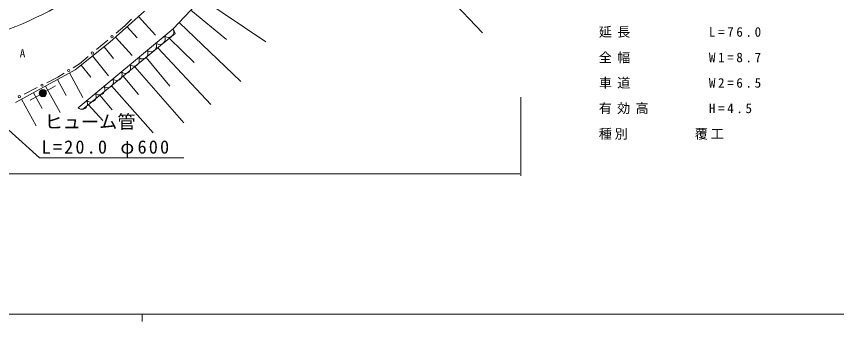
# Model space of a CAD drawing. Units: millimetres, scale not verified. Extents: x -61140 to 578860, y -202464 to 157536.
# Drawn here: x 149594 to 262285, y -18464 to 23490 of the extents above; entities that cross this region are included whole.
import ezdxf
from ezdxf.enums import TextEntityAlignment as Align

# ---------------------------------------------------------------- set-up
doc = ezdxf.new("R2010")
doc.units = ezdxf.units.MM
doc.header["$LTSCALE"] = 1000
doc.layers.add('S-BGD', color=7, linetype='Continuous', lineweight=13)
doc.layers.add('S-BGD-HTXT', color=7, linetype='Continuous', lineweight=13)
doc.styles.add('ＭＳ ゴシック', font='')
doc.styles.get('ＭＳ ゴシック').set_extended_font_data('MS Gothic')

msp = doc.modelspace()

# ---------------------------------------------------------------- linework, layer by layer
at = {"layer": 'S-BGD'}
for p, q in [((183558, 53005), (213643, 21232)), ((174860, 26068), (183880, 19997)), ((171129, 21789), (174356, 25180)), ((162433, 19949), (167176, 24190)), ((173549, 24332), (178464, 20312)), ((164502, 22186), (165391, 23116)), ((166385, 23483), (168695, 20900)), ((171936, 22636), (180442, 14542)), ((171129, 21789), (158078, 10907)), ((163282, 21167), (164502, 22186)), ((164804, 22069), (166174, 20538)), ((171196, 21613), (171129, 21789)), ((171408, 21125), (171129, 21789)), ((171224, 21440), (171196, 21613)), ((171217, 21213), (171224, 21440)), ((158693, 10683), (171408, 21125)), ((163223, 20655), (165479, 18133)), ((169943, 20799), (170101, 20700)), ((170009, 20623), (169943, 20799)), ((170037, 20451), (170009, 20623)), ((170030, 20224), (170037, 20451)), ((170101, 20700), (170269, 20644)), ((170269, 20644), (170493, 20610)), ((170493, 20610), (170683, 20647)), ((170613, 20473), (174001, 17156)), ((170683, 20647), (170860, 20719)), ((170860, 20719), (171043, 20872)), ((171043, 20872), (171146, 21033)), ((171146, 21033), (171217, 21213)), ((157690, 16163), (162433, 19949)), ((160596, 18923), (162154, 20225)), ((161642, 19318), (162916, 17722)), ((168756, 19810), (168915, 19711)), ((168823, 19634), (168756, 19810)), ((168773, 19055), (168844, 19235)), ((168851, 19462), (168823, 19634)), ((168844, 19235), (168851, 19462)), ((168915, 19711), (169082, 19654)), ((169024, 19168), (176315, 11372)), ((169082, 19654), (169307, 19620)), ((169307, 19620), (169497, 19658)), ((169497, 19658), (169673, 19730)), ((169673, 19730), (169857, 19883)), ((169857, 19883), (169959, 20044)), ((169959, 20044), (170030, 20224)), ((160062, 18056), (162231, 15338)), ((167484, 17905), (167586, 18065)), ((167570, 18821), (167728, 18722)), ((167636, 18645), (167570, 18821)), ((167586, 18065), (167657, 18245)), ((167664, 18472), (167636, 18645)), ((167657, 18245), (167664, 18472)), ((167728, 18722), (167896, 18665)), ((167896, 18665), (168120, 18631)), ((168120, 18631), (168310, 18669)), ((168310, 18669), (168487, 18740)), ((168487, 18740), (168670, 18894)), ((168670, 18894), (168773, 19055)), ((157392, 16436), (158248, 16962)), ((158248, 16962), (159468, 17981)), ((166114, 16762), (166297, 16915)), ((166297, 16915), (166400, 17076)), ((166383, 17832), (166542, 17732)), ((166450, 17656), (166383, 17832)), ((166400, 17076), (166471, 17256)), ((166478, 17483), (166450, 17656)), ((166471, 17256), (166478, 17483)), ((166542, 17732), (166709, 17676)), ((166709, 17676), (166934, 17642)), ((166934, 17642), (167124, 17680)), ((167124, 17680), (167300, 17751)), ((167300, 17751), (167484, 17905)), ((167434, 17862), (170689, 13896)), ((149482, 11649), (157690, 16163)), ((158481, 16794), (159810, 15128)), ((164010, 15853), (164169, 15754)), ((164077, 15677), (164010, 15853)), ((164927, 15773), (165111, 15926)), ((165111, 15926), (165213, 16087)), ((165197, 16842), (165355, 16743)), ((165263, 16666), (165197, 16842)), ((165213, 16087), (165284, 16267)), ((165291, 16494), (165263, 16666)), ((165284, 16267), (165291, 16494)), ((165355, 16743), (165523, 16687)), ((165523, 16687), (165747, 16653)), ((165747, 16653), (165937, 16690)), ((165845, 16557), (172582, 8848)), ((165937, 16690), (166114, 16762)), ((153775, 14378), (155284, 15141)), ((155228, 14809), (156428, 12627)), ((155284, 15141), (156140, 15667)), ((156869, 15712), (158731, 12327)), ((162824, 14864), (162982, 14765)), ((162890, 14688), (162824, 14864)), ((162918, 14515), (162890, 14688)), ((162982, 14765), (163150, 14708)), ((163150, 14708), (163374, 14674)), ((163374, 14674), (163564, 14712)), ((163564, 14712), (163741, 14784)), ((163741, 14784), (163924, 14937)), ((163924, 14937), (164027, 15098)), ((164027, 15098), (164098, 15278)), ((164105, 15505), (164077, 15677)), ((164098, 15278), (164105, 15505)), ((164169, 15754), (164336, 15698)), ((164256, 15252), (166377, 12739)), ((164336, 15698), (164561, 15663)), ((164561, 15663), (164751, 15701)), ((164751, 15701), (164927, 15773)), ((150652, 12799), (152463, 13715)), ((153586, 13906), (155592, 10259)), ((153668, 13194), (154954, 13966)), ((161637, 13875), (161796, 13775)), ((161704, 13699), (161637, 13875)), ((161732, 13526), (161704, 13699)), ((161725, 13299), (161732, 13526)), ((161796, 13775), (161963, 13719)), ((161963, 13719), (162188, 13685)), ((162188, 13685), (162378, 13723)), ((162378, 13723), (162554, 13794)), ((162554, 13794), (162738, 13948)), ((162666, 13947), (168375, 7481)), ((162738, 13948), (162840, 14108)), ((162840, 14108), (162911, 14288)), ((162911, 14288), (162918, 14515)), ((152800, 12698), (151482, 11982)), ((151944, 13003), (153151, 10808)), ((160451, 12886), (160609, 12786)), ((160517, 12710), (160451, 12886)), ((160545, 12537), (160517, 12710)), ((160538, 12310), (160545, 12537)), ((160609, 12786), (160777, 12730)), ((160777, 12730), (161001, 12696)), ((161001, 12696), (161191, 12733)), ((161077, 12641), (162750, 10636)), ((161191, 12733), (161368, 12805)), ((161368, 12805), (161551, 12958)), ((161551, 12958), (161654, 13119)), ((161654, 13119), (161725, 13299)), ((150302, 12100), (152320, 8431)), ((159264, 11896), (159423, 11797)), ((159331, 11720), (159264, 11896)), ((159281, 11141), (159352, 11321)), ((159359, 11548), (159331, 11720)), ((159352, 11321), (159359, 11548)), ((159423, 11797), (159590, 11741)), ((159488, 11336), (161488, 9164)), ((159590, 11741), (159815, 11707)), ((159815, 11707), (160005, 11744)), ((160005, 11744), (160181, 11816)), ((160181, 11816), (160365, 11969)), ((160365, 11969), (160467, 12130)), ((160467, 12130), (160538, 12310)), ((218898, 12368), (218898, 1565)), ((158078, 10907), (158236, 10808)), ((158236, 10808), (158404, 10751)), ((158404, 10751), (158628, 10717)), ((158628, 10717), (158818, 10755)), ((158818, 10755), (158995, 10827)), ((158995, 10827), (159178, 10980)), ((159178, 10980), (159281, 11141)), ((146275, 9910), (152761, 4027)), ((152761, 4027), (172582, 4027)), ((137180, 1858), (218781, 1858))]:
    msp.add_line(p, q, dxfattribs=at)
for centre, radius in [((162718, 20696), 149), ((160032, 18452), 149), ((156766, 16051), 149), ((153119, 14046), 149), ((149996, 12467), 149), ((153239, 12937), 498), ((153239, 12937), 440), ((153239, 12937), 382), ((153239, 12937), 322), ((153239, 12937), 265), ((153239, 12937), 195), ((153239, 12937), 135), ((153239, 12937), 77.5), ((153239, 12937), 15)]:
    msp.add_circle(centre, radius, dxfattribs=at)
msp.add_arc((130486, 69117), 50715, 266.82364, 303.49734, dxfattribs=at)
at = {"layer": 'S-BGD-HTXT'}
for p, q in [((-61140, -17464), (477860, -17464)), ((166860, -17464), (166860, -18464))]:
    msp.add_line(p, q, dxfattribs=at)

# ---------------------------------------------------------------- texts
at = {"layer": 'S-BGD', "style": 'ＭＳ ゴシック'}
for s, height, p in [('A', 1100, (150058, 17551)), ('ヒューム管', 1833, (153465, 7547))]:
    msp.add_text(s, height=height, dxfattribs=at).set_placement(p, align=Align.BOTTOM_LEFT)
at = {"layer": 'S-BGD', "attachment_point": 7, "style": 'ＭＳ ゴシック'}
for s, insert, char_height in [('\\T1.4;延長\u3000\u3000\u3000\u3000L=76.0', (229614, 20544), 1320), ('\\T1.4;全幅\u3000\u3000\u3000\u3000W1=8.7', (229614, 17044), 1320), ('\\T1.4;車道\u3000\u3000\u3000\u3000W2=6.5', (229614, 13544), 1320), ('\\T1.4;有効高\u3000\u3000\u3000H=4.5', (229614, 10044), 1320), ('\\T1.22;種別\u3000\u3000\u3000\u3000覆工', (229614, 6544), 1320), ('\\T1.24;L=20.0\\~φ600', (153063, 4128), 1833)]:
    msp.add_mtext(s, dxfattribs=dict(at, insert=insert, char_height=char_height))

doc.saveas('drawing.dxf')
